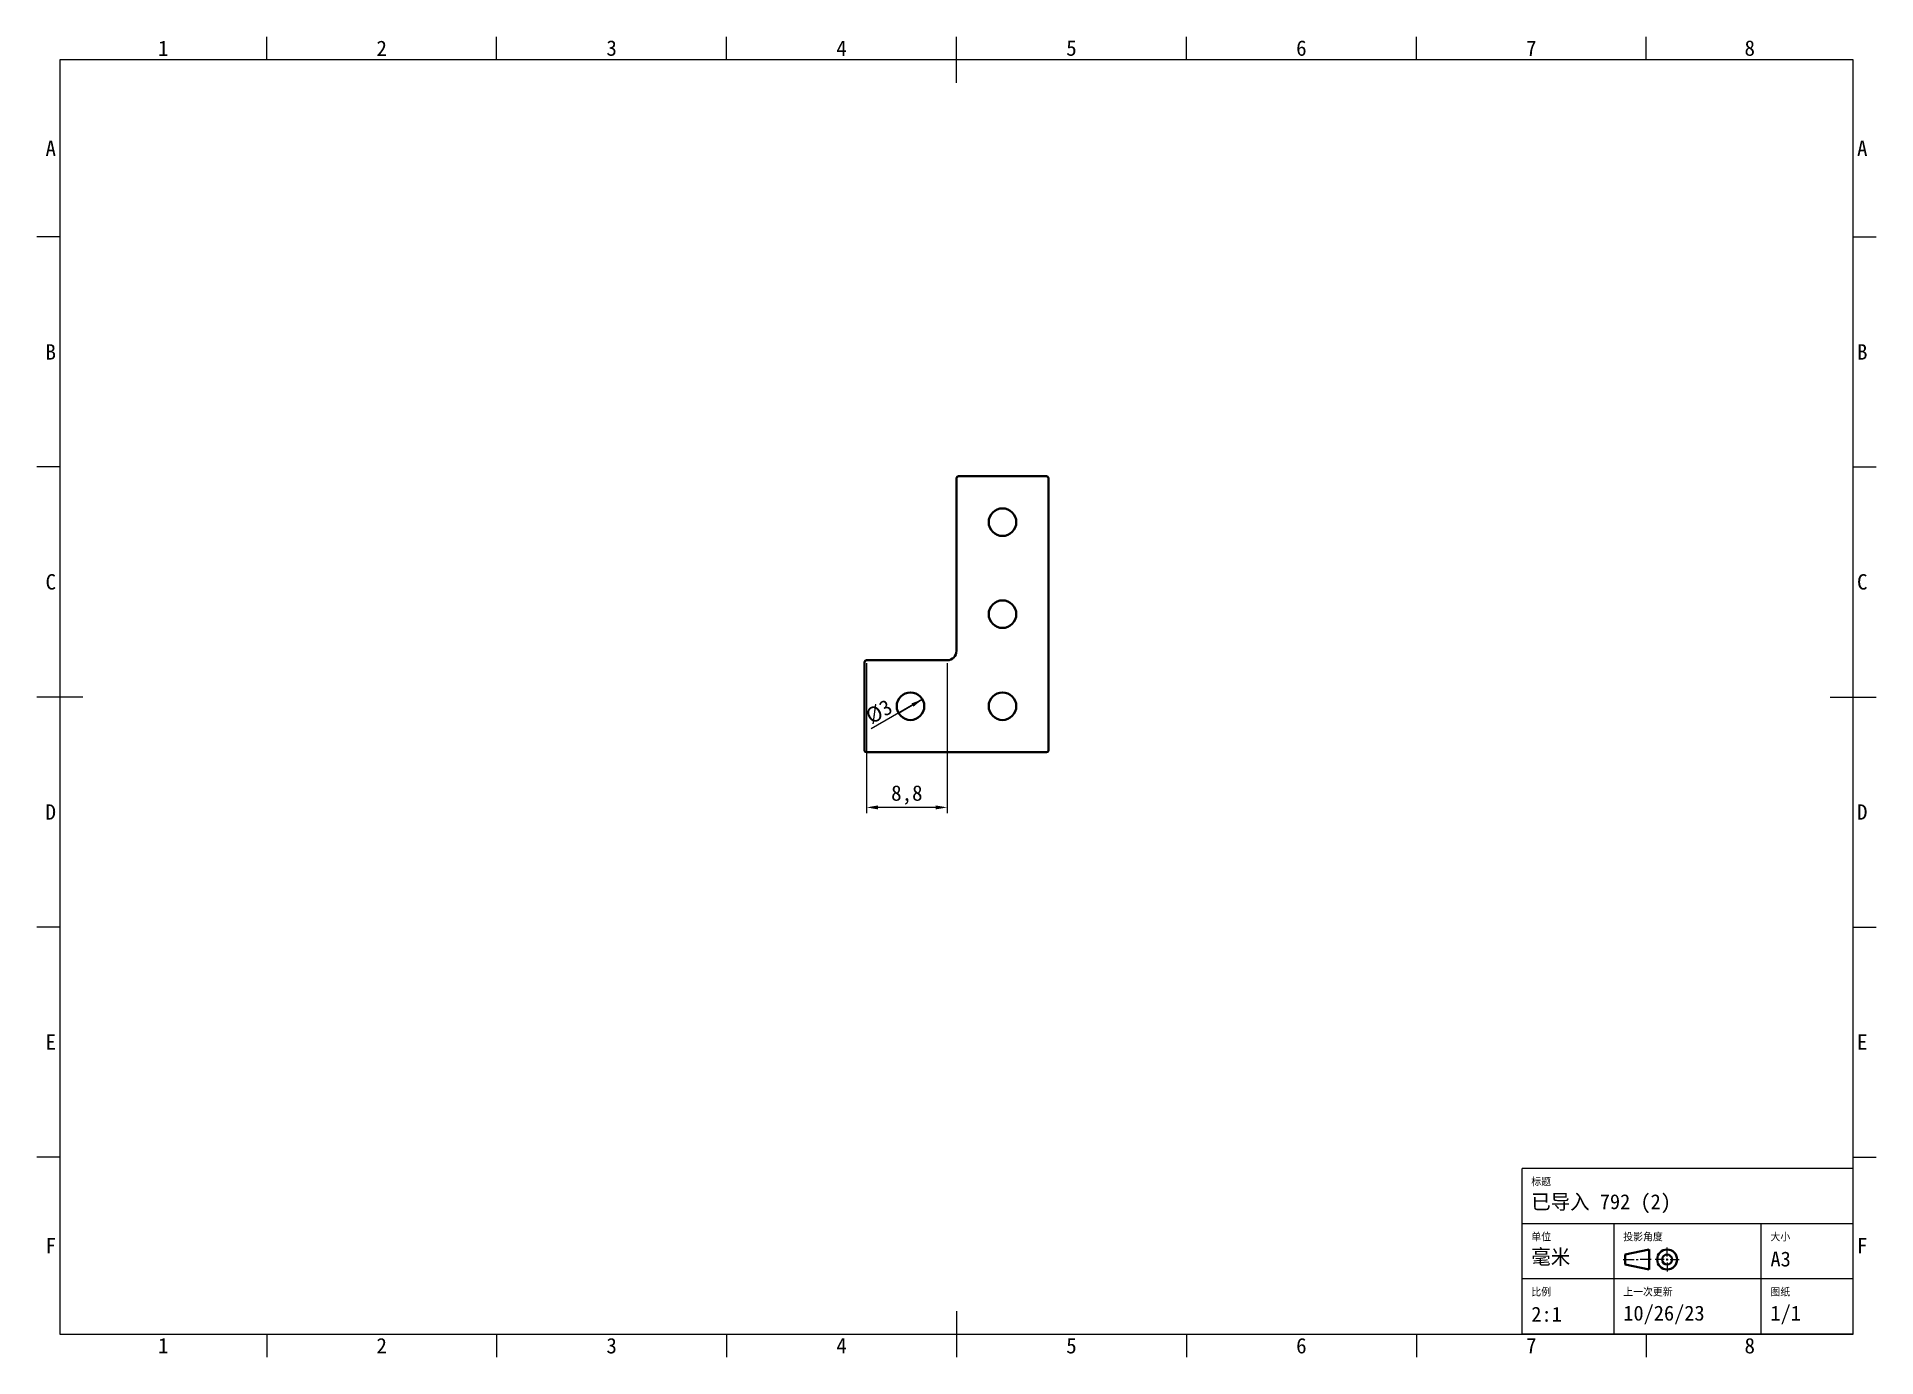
# Model space of a CAD drawing. Header units: millimetres. Extents: x 15 to 415, y 5 to 292.
import ezdxf

# ---------------------------------------------------------------- set-up
doc = ezdxf.new("R2010")
doc.units = ezdxf.units.MM
for name, color, linetype in [('几何', 7, 'Continuous'), ('注释', 7, 'Continuous'), ('边界', 7, 'Continuous')]:
    doc.layers.add(name, color=color, linetype=linetype)
doc.styles.add('Shapr0', font='txt', dxfattribs={"height": 3.3495})
doc.styles.add('Shapr10', font='txt', dxfattribs={"height": 3.3495})
doc.styles.add('Shapr11', font='txt', dxfattribs={"height": 3.3495})
doc.styles.add('Shapr12', font='txt', dxfattribs={"height": 3.3495})
doc.styles.add('Shapr13', font='txt', dxfattribs={"height": 3.3495})
doc.styles.add('Shapr14', font='txt', dxfattribs={"height": 3.3495})
doc.styles.add('Shapr15', font='txt', dxfattribs={"height": 3.3495})
doc.styles.add('Shapr2', font='txt', dxfattribs={"height": 3.3495})
doc.styles.add('Shapr3', font='txt', dxfattribs={"height": 3.3495})
doc.styles.add('Shapr4', font='txt', dxfattribs={"height": 3.3495})
doc.styles.add('Shapr5', font='txt', dxfattribs={"height": 3.3495})
doc.styles.add('Shapr6', font='txt', dxfattribs={"height": 3.3495})
doc.styles.add('Shapr7', font='txt', dxfattribs={"height": 3.3495})
doc.styles.add('Shapr8', font='txt', dxfattribs={"height": 3.3495})
doc.styles.add('Shapr9', font='txt', dxfattribs={"height": 3.3495})
doc.dimstyles.new('ISO-25', dxfattribs={"dimtxt": 2.5, "dimasz": 2.5, "dimexe": 1.25, "dimexo": 0.625, "dimtad": 1, "dimtxsty": 'Standard', "dimcen": 2.5, "dimadec": 0, "dimazin": 0, "dimtfac": 1, "dimtmove": 0, "dimatfit": 3, "dimfxl": 1, "dimarcsym": 0})

# ---------------------------------------------------------------- blocks, each defined once
blk = doc.blocks.new('*D2')
at = {"layer": 'Defpoints', "color": 0}
for p in [(202.4, 145), (207.6, 148)]:
    blk.add_point(p, dxfattribs=at)
at = {"layer": '注释', "color": 0, "linetype": 'Continuous', "lineweight": 15}
for p, q in [((207.6, 148), (196.46, 141.57)), ((202.4, 145), (207.6, 148))]:
    blk.add_line(p, q, dxfattribs=at)
at = {"layer": '注释', "color": 0}
blk.add_solid([(205.64, 146.39), (205.22, 147.11), (207.6, 148)], dxfattribs=at)
at = {"layer": '注释', "color": 0, "lineweight": 15, "insert": (198.15, 145.29), "char_height": 3.349, "attachment_point": 5, "rotation": 30, "style": 'Shapr15'}
blk.add_mtext('\\A1;%%c3', dxfattribs=at)
blk = doc.blocks.new('*D3')
at = {"layer": 'Defpoints', "color": 0}
for p in [(195.4, 156.5), (213, 156.5), (195.4, 124.5)]:
    blk.add_point(p, dxfattribs=at)
at = {"layer": '注释', "color": 0, "linetype": 'Continuous', "lineweight": 15}
for p, q in [((195.4, 155.87), (195.4, 123.25)), ((213, 155.87), (213, 123.25)), ((210.5, 124.5), (197.9, 124.5))]:
    blk.add_line(p, q, dxfattribs=at)
at = {"layer": '注释', "color": 0}
for points in [[(197.9, 124.92), (197.9, 124.08), (195.4, 124.5)], [(210.5, 124.08), (210.5, 124.92), (213, 124.5)]]:
    blk.add_solid(points, dxfattribs=at)
at = {"layer": '注释', "color": 0, "lineweight": 15, "insert": (204.2, 127.19), "char_height": 3.349, "attachment_point": 5, "style": 'Shapr15'}
blk.add_mtext('\\A1;8,8', dxfattribs=at)
blk = doc.blocks.new('*U4')
at = {"layer": '边界', "linetype": 'Continuous', "lineweight": 15}
for p, q in [((410, 46), (338, 46)), ((338, 10), (338, 46)), ((410, 10), (410, 46)), ((410, 34), (338, 34)), ((358, 10), (358, 34)), ((390, 10), (390, 34)), ((369.53, 26.88), (369.53, 28.83)), ((360, 26.23), (362.38, 26.23)), ((362.82, 26.23), (363.25, 26.23)), ((366.07, 26.23), (363.68, 26.23)), ((368.88, 26.23), (366.93, 26.23)), ((369.32, 26.23), (369.75, 26.23)), ((369.53, 26.02), (369.53, 26.45)), ((369.53, 25.58), (369.53, 23.63)), ((370.18, 26.23), (372.13, 26.23)), ((410, 22), (338, 22)), ((410, 10), (338, 10))]:
    blk.add_line(p, q, dxfattribs=at)
at = {"layer": '边界', "linetype": 'Continuous', "lineweight": 40}
for p, q in [((360.43, 27.32), (365.63, 28.4)), ((365.63, 28.4), (365.63, 24.07)), ((360.43, 27.32), (360.43, 25.15)), ((360.43, 25.15), (365.63, 24.07))]:
    blk.add_line(p, q, dxfattribs=at)
for radius in [2.17, 1.08]:
    blk.add_circle((369.53, 26.23), radius, dxfattribs=at)

msp = doc.modelspace()

# ---------------------------------------------------------------- linework, layer by layer
at = {"layer": '几何', "linetype": 'Continuous', "lineweight": 40}
for p, q in [((215, 196.1), (215, 158.5)), ((234.6, 196.5), (215.4, 196.5)), ((235, 136.9), (235, 196.1)), ((195, 156.1), (195, 136.9)), ((213, 156.5), (195.4, 156.5)), ((195.4, 136.5), (234.6, 136.5))]:
    msp.add_line(p, q, dxfattribs=at)
for centre in [(225, 186.5), (225, 166.5), (205, 146.5), (225, 146.5)]:
    msp.add_circle(centre, 3, dxfattribs=at)
for centre, radius, start, end in [((215.4, 196.1), 0.4, 90, 180), ((234.6, 196.1), 0.4, 0, 90), ((195.4, 156.1), 0.4, 90, 180), ((213, 158.5), 2, 270, 0), ((195.4, 136.9), 0.4, 180, 270), ((234.6, 136.9), 0.4, 270, 0)]:
    msp.add_arc(centre, radius, start, end, dxfattribs=at)
at = {"layer": '边界', "linetype": 'Continuous', "lineweight": 15}
for p, q in [((65, 287), (65, 292)), ((115, 287), (115, 292)), ((165, 287), (165, 292)), ((215, 282), (215, 292)), ((265, 287), (265, 292)), ((315, 287), (315, 292)), ((365, 287), (365, 292)), ((410, 287), (20, 287)), ((20, 287), (20, 10)), ((410, 10), (410, 287)), ((20, 248.5), (15, 248.5)), ((410, 248.5), (415, 248.5)), ((20, 198.5), (15, 198.5)), ((410, 198.5), (415, 198.5)), ((25, 148.5), (15, 148.5)), ((405, 148.5), (415, 148.5)), ((20, 98.5), (15, 98.5)), ((410, 98.5), (415, 98.5)), ((20, 48.5), (15, 48.5)), ((410, 48.5), (415, 48.5)), ((215, 15), (215, 5)), ((20, 10), (410, 10)), ((65, 10), (65, 5)), ((115, 10), (115, 5)), ((165, 10), (165, 5)), ((265, 10), (265, 5)), ((315, 10), (315, 5)), ((365, 10), (365, 5))]:
    msp.add_line(p, q, dxfattribs=at)

# ---------------------------------------------------------------- block references
msp.add_blockref('*U4', (0, 0))

# ---------------------------------------------------------------- texts
at = {"layer": '边界', "linetype": 'Continuous', "lineweight": 15, "char_height": 3.349, "width": 3.3495, "style": 'Shapr0'}
for s, insert, attachment_point in [('1', (42.5, 287.825), 8), ('2', (90, 287.825), 8), ('3', (140, 287.825), 8), ('4', (190, 287.825), 8), ('5', (240, 287.825), 8), ('6', (290, 287.825), 8), ('7', (340, 287.825), 8), ('8', (387.5, 287.825), 8), ('A', (19.175, 267.75), 6), ('A', (410.825, 267.75), 4), ('B', (19.175, 223.5), 6), ('B', (410.825, 223.5), 4), ('C', (19.175, 173.5), 6), ('C', (410.825, 173.5), 4), ('D', (19.175, 123.5), 6), ('D', (410.825, 123.5), 4), ('E', (19.175, 73.5), 6), ('E', (410.825, 73.5), 4), ('F', (19.175, 29.25), 6), ('F', (410.825, 29.25), 4), ('1', (42.5, 9.175), 2), ('2', (90, 9.175), 2), ('3', (140, 9.175), 2), ('4', (190, 9.175), 2), ('5', (240, 9.175), 2), ('6', (290, 9.175), 2), ('7', (340, 9.175), 2), ('8', (387.5, 9.175), 2)]:
    msp.add_mtext(s, dxfattribs=dict(at, insert=insert, attachment_point=attachment_point))
at = {"layer": '边界', "linetype": 'Continuous', "lineweight": 15, "attachment_point": 1}
for s, insert, char_height, style in [('标题', (340, 44.005), 1.65, 'Shapr2'), ('已导入 792 (2)', (340, 40.416), 3.25, 'Shapr3'), ('单位', (340, 32.029), 1.65, 'Shapr4'), ('投影角度', (360, 32.029), 1.65, 'Shapr6'), ('大小', (392, 32.01), 1.65, 'Shapr7'), ('毫米', (340, 28.444), 3.25, 'Shapr5'), ('A3', (392, 27.965), 3.25, 'Shapr8'), ('比例', (340, 20.024), 1.65, 'Shapr9'), ('上一次更新', (360, 20.04), 1.65, 'Shapr11'), ('图纸', (392, 20.029), 1.65, 'Shapr13'), ('10/26/23', (360, 16.204), 3.25, 'Shapr12'), ('1/1', (392, 16.204), 3.25, 'Shapr14'), ('2:1', (340, 15.965), 3.25, 'Shapr10')]:
    msp.add_mtext(s, dxfattribs=dict(at, insert=insert, char_height=char_height, style=style))

# ---------------------------------------------------------------- dimensions: what is measured, and where the dimension line sits
at = {"layer": '注释', "linetype": 'Continuous', "lineweight": 15}
dim = msp.add_linear_dim(base=(195.4, 124.5), p1=(213, 156.5), p2=(195.4, 156.5), dimstyle='ISO-25', override={"dimscale": 1, "dimgap": 0.7, "dimdec": 2, "dimlfac": 0.5, "dimrnd": 0.01, "dimzin": 8, "dimdsep": 44, "dimtxsty": 'Shapr15', "dimse1": 0, "dimse2": 0, "dimadec": 2, "dimtol": 0, "dimlim": 0, "dimtp": 0, "dimtm": 0, "dimtfac": 0.6, "dimtdec": 8, "dimfrac": 2, "dimtolj": 1, "dimlwd": 15, "dimlwe": 15}, dxfattribs=at)
dim.commit()
dim.dimension.update_dxf_attribs({"geometry": '*D3', "text_midpoint": (204.2, 124.5), "dimtype": 160})
dim = msp.add_diameter_dim_2p(p1=(202.402, 145), p2=(207.598, 148), dimstyle='ISO-25', override={"dimscale": 1, "dimgap": 0.7, "dimdec": 2, "dimlfac": 0.5, "dimrnd": 0.01, "dimzin": 8, "dimdsep": 44, "dimtxsty": 'Shapr15', "dimcen": 2.5, "dimadec": 2, "dimtol": 0, "dimlim": 0, "dimtp": 0, "dimtm": 0, "dimtfac": 0.6, "dimtdec": 8, "dimtofl": 1, "dimfrac": 2, "dimtolj": 1, "dimlwd": 15, "dimlwe": 15}, dxfattribs=at)
dim.commit()
dim.dimension.update_dxf_attribs({"geometry": '*D2', "text_midpoint": (199.342, 143.233), "dimtype": 163})

doc.saveas('drawing.dxf')
